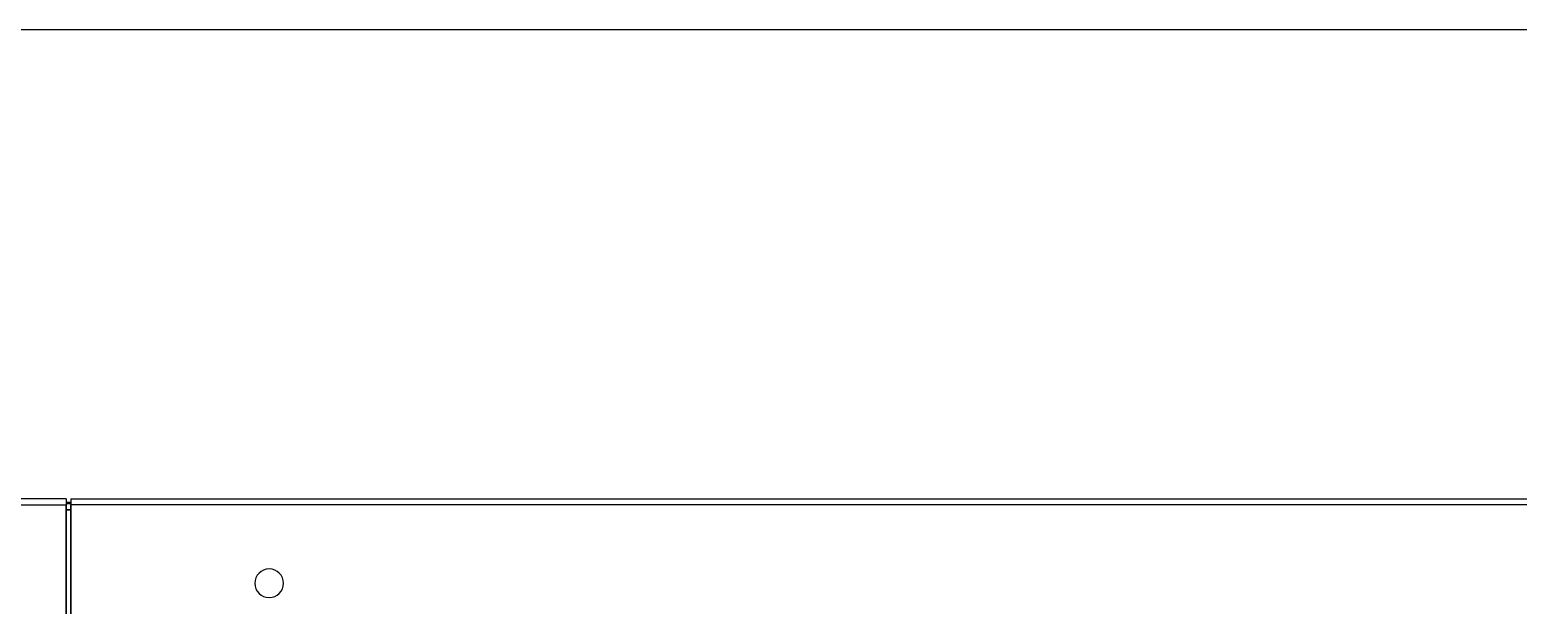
# Model space of a CAD drawing. Header units: millimetres. Extents: x 0 to 504600, y 0 to 118800.
# Drawn here: x 430937.9 to 431249.5, y 46417.8 to 46538.4 of the extents above; entities that cross this region are included whole.
import ezdxf

# ---------------------------------------------------------------- set-up
doc = ezdxf.new("R2010")
doc.units = ezdxf.units.MM
doc.header["$LTSCALE"] = 200
doc.layers.add('LG-AIRCON', color=240, linetype='Continuous')

# ---------------------------------------------------------------- blocks, each defined once
blk = doc.blocks.new('UXC')
at = {"layer": 'LG-AIRCON', "color": 0}
for p, q in [((390.35, 30), (390.35, 1.3)), ((390.35, 1.3), (390.35, 30)), ((391.35, 1.3), (391.35, 30)), ((391.35, 30), (391.35, 1.3)), ((-390.35, 1.3), (390.35, 1.3)), ((390.35, 0), (-390.35, 0)), ((390.35, 2.3), (391.35, 2.3)), ((391.35, 2.3), (390.35, 2.3)), ((390.35, 0), (390.35, 1.3)), ((390.35, 0), (390.35, 1.3)), ((391.35, 1), (390.35, 1)), ((390.35, 1), (391.35, 1)), ((390.35, 0.8), (391.35, 0.8)), ((391.35, 0.8), (390.35, 0.8)), ((391.35, 0), (391.35, 1.3)), ((391.35, 0), (391.35, 1.3)), ((1168.46, 1.3), (391.35, 1.3)), ((391.35, 0), (1168.46, 0))]:
    blk.add_line(p, q, dxfattribs=at)
blk.add_circle((432.85, 17.7), 3, dxfattribs=at)
blk = doc.blocks.new('UXB+UXC')
at = {"layer": 'LG-AIRCON', "color": 0}
blk.add_blockref('UXC', (0, 0), dxfattribs=at)

msp = doc.modelspace()

# ---------------------------------------------------------------- linework, layer by layer
at = {"layer": 'LG-AIRCON', "color": 8}
msp.add_lwpolyline([(430024.22, 45578.42), (433104.22, 45578.42), (433104.22, 46538.42), (430024.22, 46538.42)], close=True, dxfattribs=at)

# ---------------------------------------------------------------- block references
at = {"layer": 'LG-AIRCON', "color": 142, "xscale": -1, "rotation": 180}
msp.add_blockref('UXB+UXC', (430555.17, 46440.12), dxfattribs=at)

doc.saveas('drawing.dxf')
